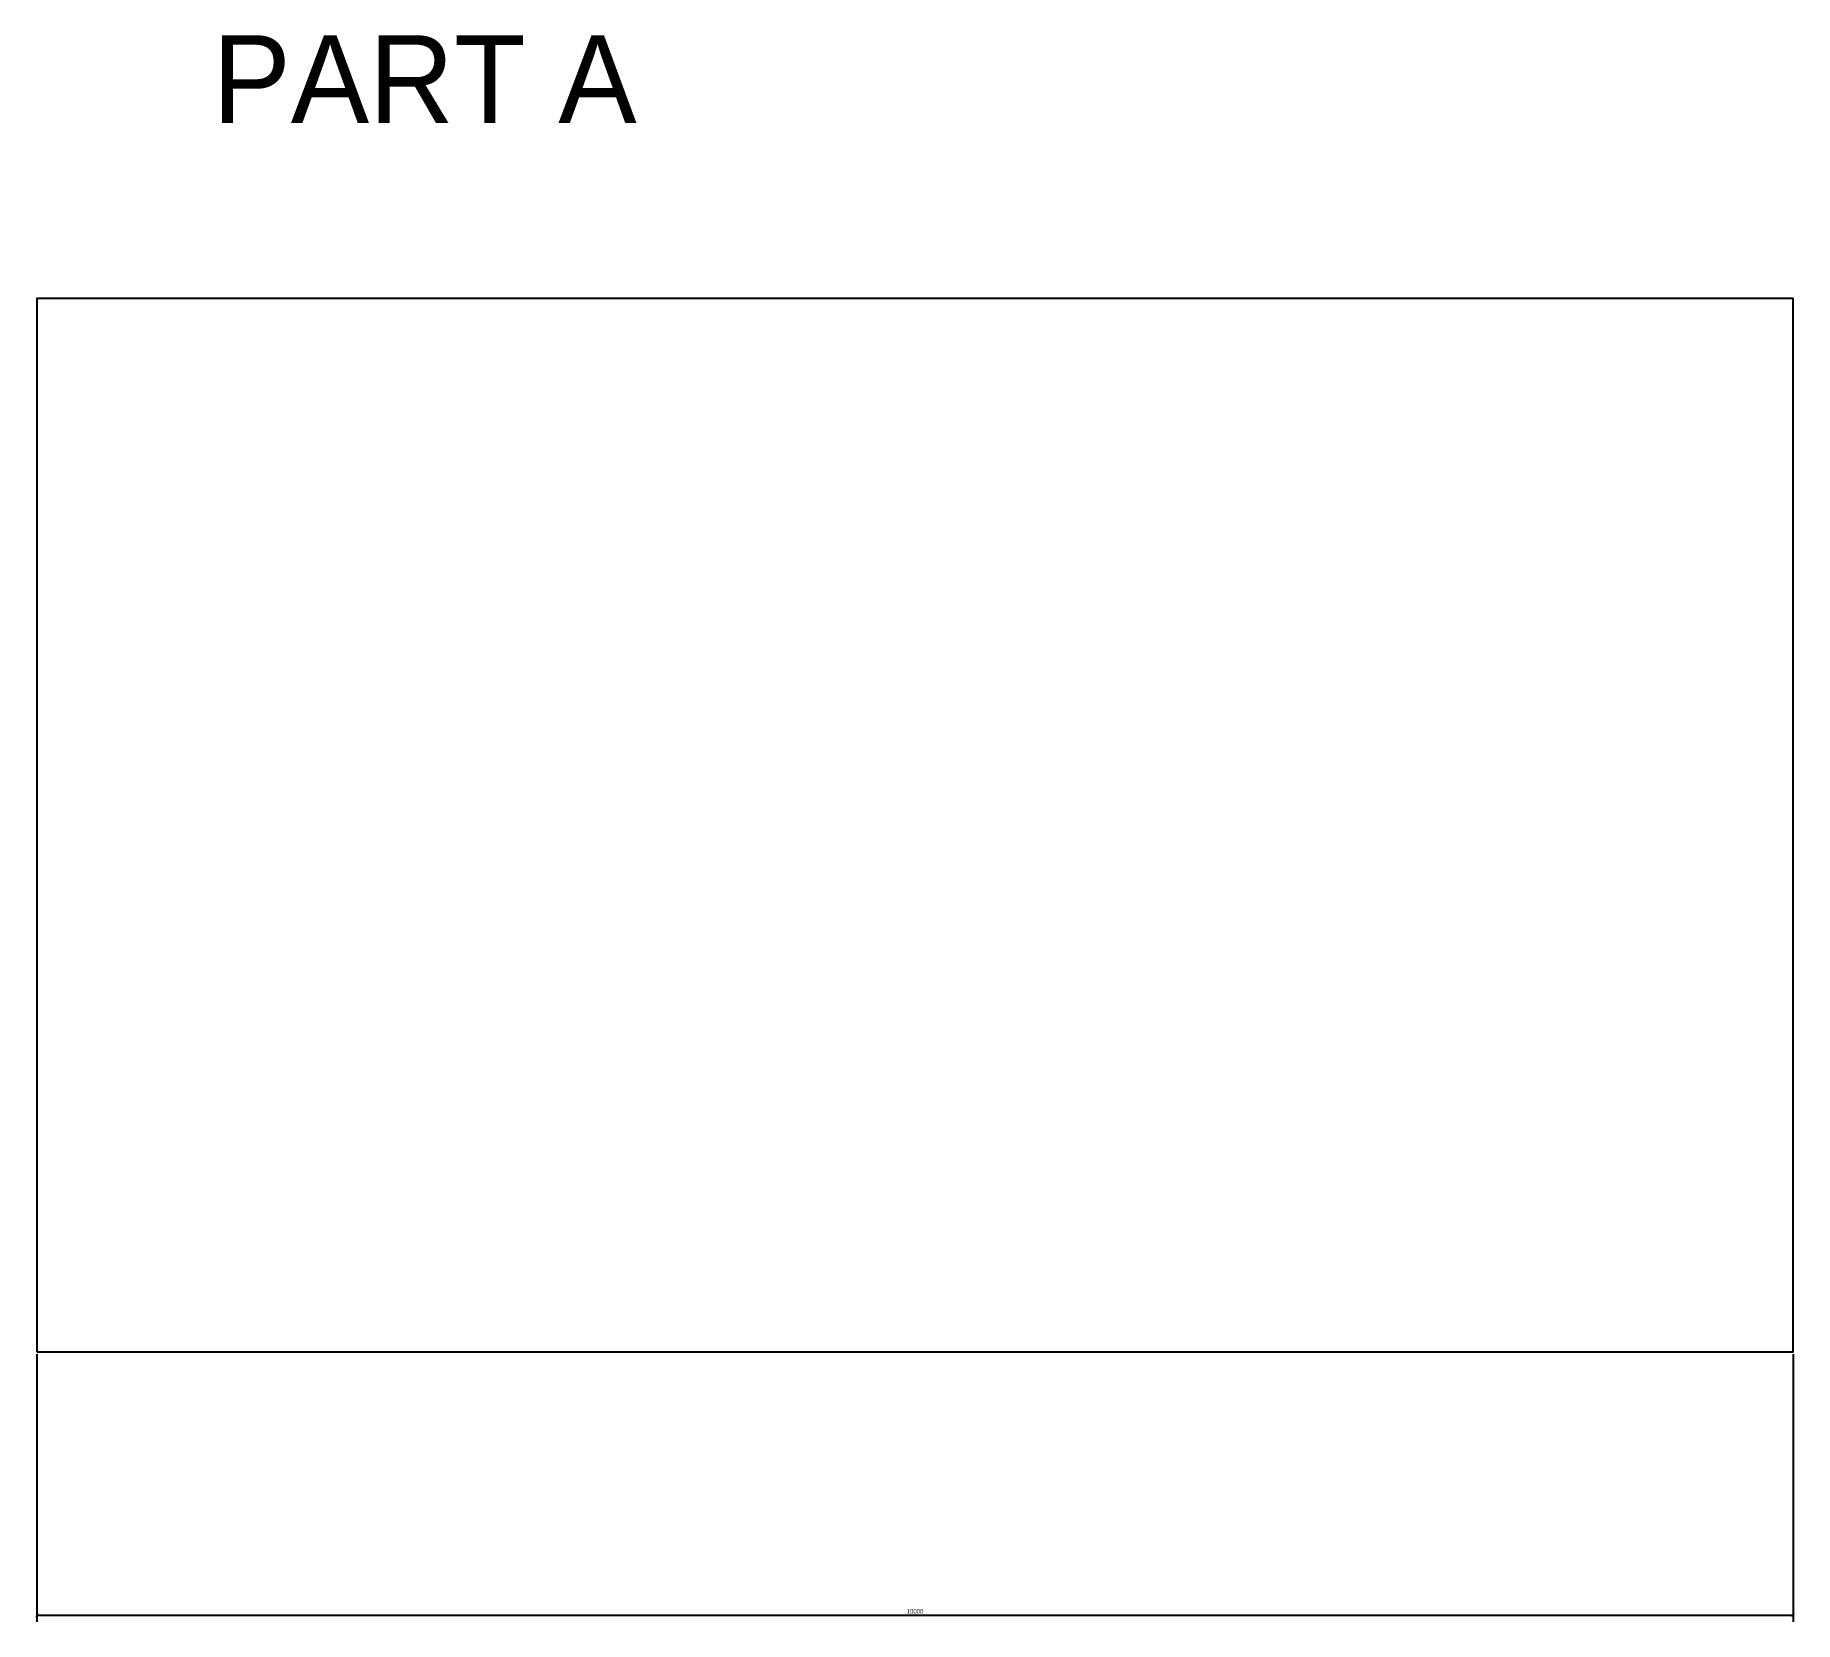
# Model space of a CAD drawing. Header units: millimetres. Extents: x 0 to 100, y -15 to 75.
import ezdxf

# ---------------------------------------------------------------- set-up
doc = ezdxf.new("R2010")
doc.units = ezdxf.units.MM
doc.styles.add('OpenSansCondensed-Light', font='OpenSansCondensed-Light.ttf')
doc.dimstyles.new('EZDXF', dxfattribs={"dimtxt": 0.25, "dimasz": 0.175, "dimexe": 0.375, "dimexo": 0.125, "dimgap": 0.1, "dimtad": 1, "dimlfac": 100, "dimzin": 12, "dimdsep": 46, "dimtxsty": 'OpenSansCondensed-Light', "dimblk": 'ARCHTICK', "dimcen": 2.5, "dimazin": 3, "dimtfac": 0.5, "dimtmove": 2, "dimatfit": 3})

# ---------------------------------------------------------------- blocks, each defined once
blk = doc.blocks.new('_ARCHTICK')
at = {"color": 0, "linetype": 'BYBLOCK', "const_width": 0.15}
blk.add_lwpolyline([(-0.5, -0.5), (0.5, 0.5)], dxfattribs=at)

msp = doc.modelspace()

# ---------------------------------------------------------------- linework, layer by layer
at = {"layer": 'CUT'}
msp.add_lwpolyline([(0, 0), (100, 0), (100, 60), (0, 60)], close=True, dxfattribs=at)

# ---------------------------------------------------------------- texts
at = {"layer": 'DIM'}
msp.add_text('PART A', height=5, dxfattribs=at).set_placement((10, 70))

# ---------------------------------------------------------------- dimensions: what is measured, and where the dimension line sits
msp.add_linear_dim(base=(0, -15), p1=(0, 0), p2=(100, 0), dimstyle='EZDXF', dxfattribs=at).render()

doc.saveas('drawing.dxf')
